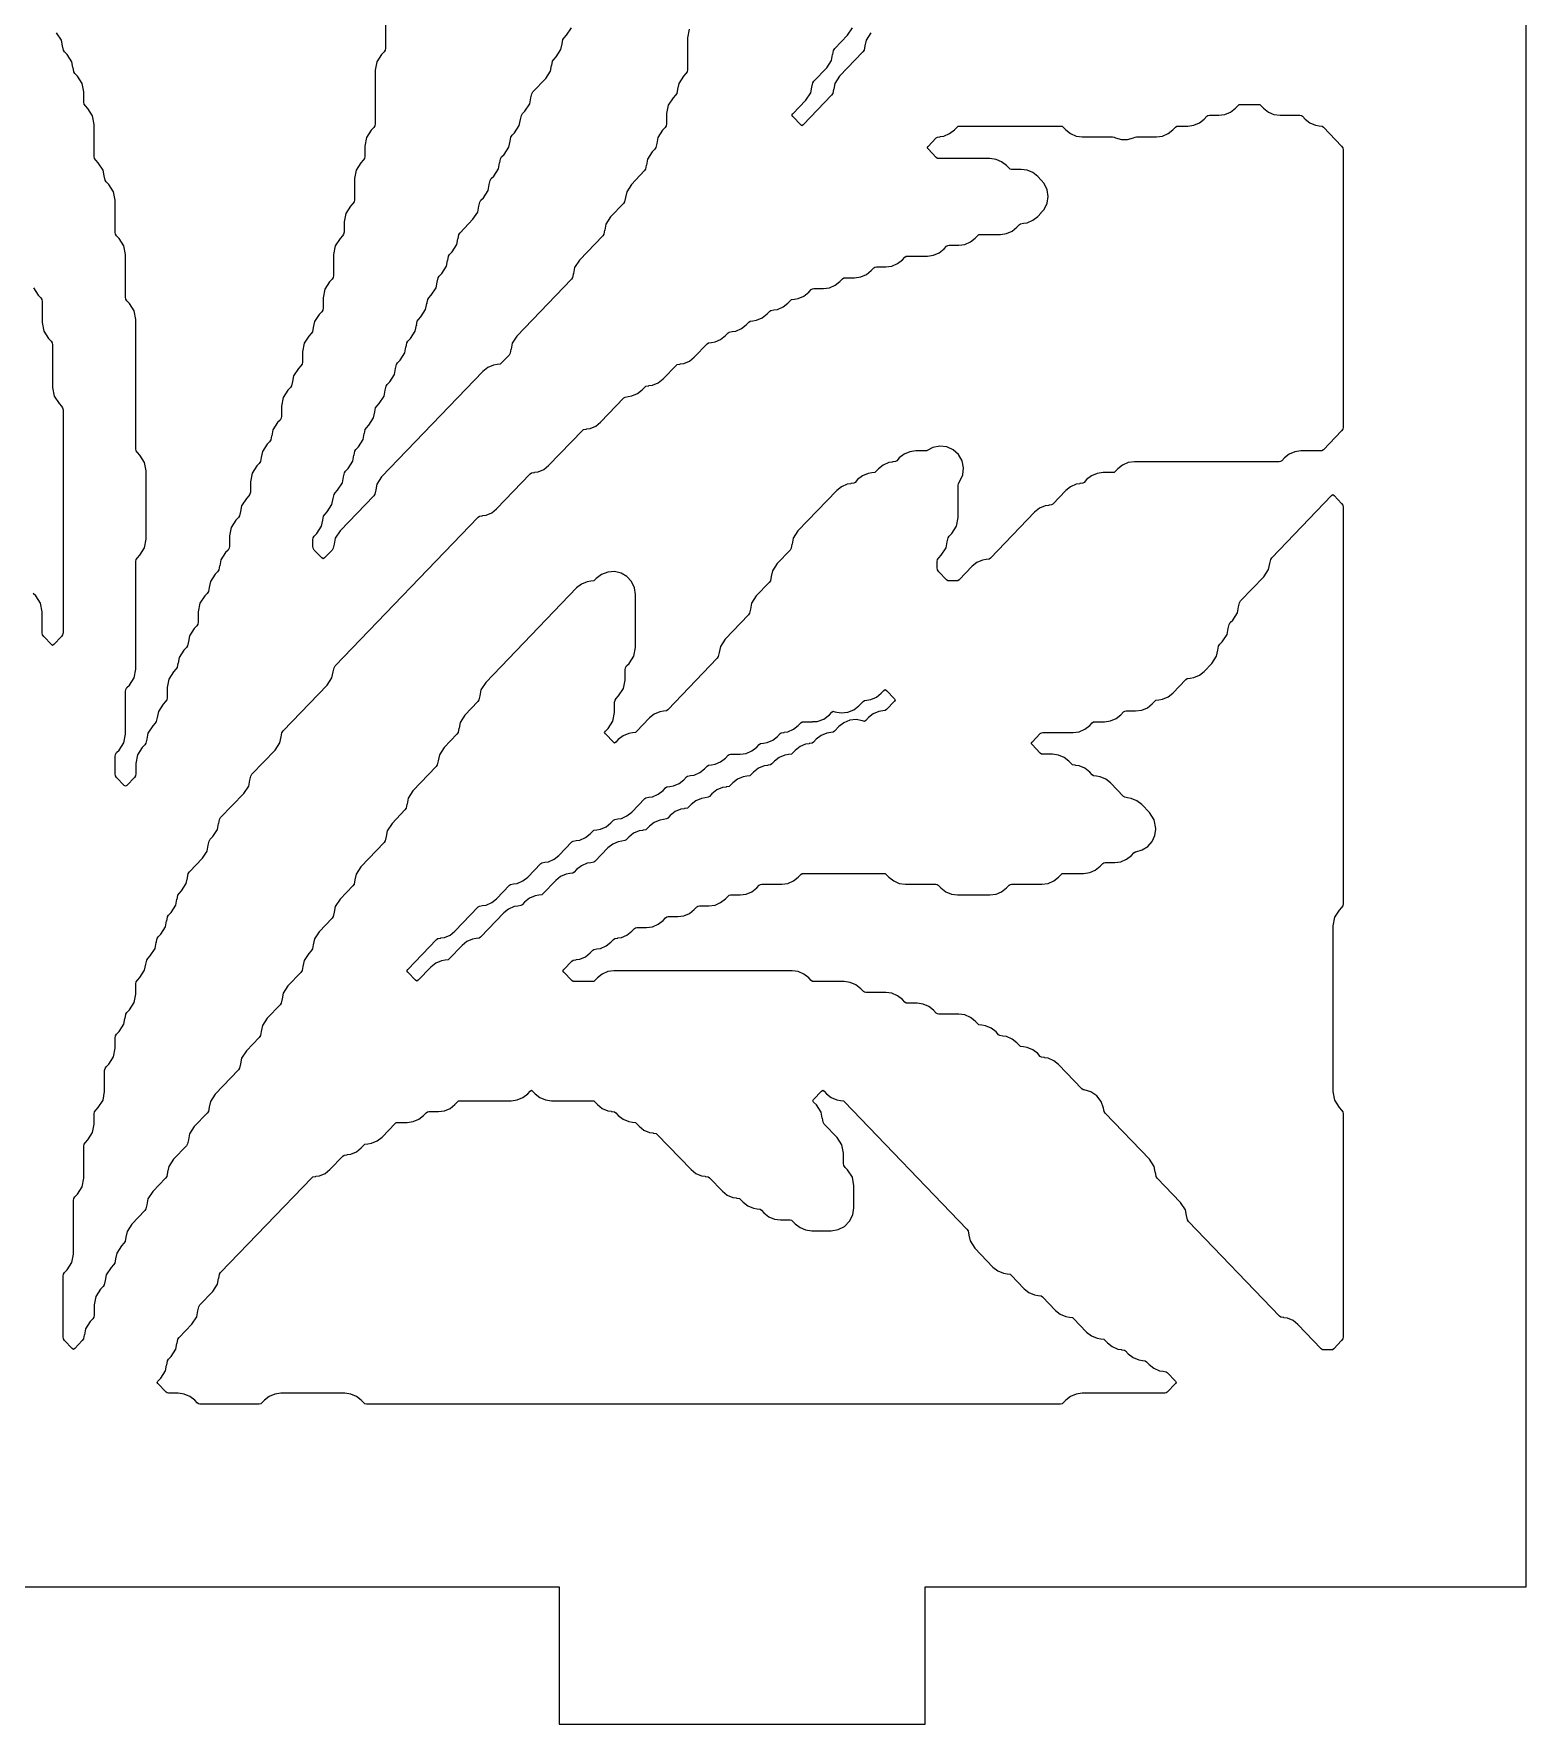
# Model space of a CAD drawing. Header units: millimetres. Extents: x 10 to 410, y 18 to 283.
# Drawn here: x 40.65 to 73.27, y 21 to 57.96 of the extents above; entities that cross this region are included whole.
import ezdxf

# ---------------------------------------------------------------- set-up
doc = ezdxf.new("R2010")
doc.units = ezdxf.units.MM
doc.layers.add('CUT', color=1, linetype='Continuous')

msp = doc.modelspace()

# ---------------------------------------------------------------- linework, layer by layer
at = {"layer": 'CUT'}
for points in [[(52.134, 21), (60.134, 21), (60.134, 24), (73.2679, 24), (73.2679, 144), (60.134, 144), (60.134, 147), (52.134, 147), (52.134, 144), (31.134, 144), (31.134, 147), (23.134, 147), (23.134, 144), (10, 144), (10, 24), (23.134, 24), (23.134, 21), (31.134, 21), (31.134, 24), (52.134, 24)], [(41.326, 29.3861), (41.3014, 29.4242), (41.2928, 29.4687), (41.2928, 30.7935), (41.3014, 30.838), (41.326, 30.876), (41.3809, 30.9331), (41.4841, 31.0928), (41.5203, 31.2795), (41.5203, 32.451), (41.5289, 32.4955), (41.5535, 32.5335), (41.6083, 32.5906), (41.7115, 32.7503), (41.7477, 32.937), (41.7477, 33.6349), (41.7563, 33.6794), (41.7809, 33.7175), (41.8357, 33.7745), (41.939, 33.9342), (41.9751, 34.1209), (41.9751, 34.3453), (41.9838, 34.3898), (42.0084, 34.4278), (42.0632, 34.4849), (42.1664, 34.6446), (42.2026, 34.8313), (42.2026, 35.2924), (42.2112, 35.3369), (42.2358, 35.375), (42.2906, 35.432), (42.3939, 35.5917), (42.43, 35.7784), (42.43, 36.0028), (42.4386, 36.0473), (42.4632, 36.0853), (42.5181, 36.1424), (42.6213, 36.3021), (42.646, 36.4297), (42.6483, 36.4292), (42.6661, 36.5208), (42.6907, 36.5589), (42.7455, 36.616), (42.8487, 36.7757), (42.8849, 36.9623), (42.8849, 37.1867), (42.8935, 37.2312), (42.9181, 37.2693), (42.9729, 37.3263), (43.0762, 37.486), (43.1009, 37.6136), (43.1032, 37.6132), (43.121, 37.7048), (43.1456, 37.7428), (43.2004, 37.7999), (43.3036, 37.9596), (43.3283, 38.0872), (43.3307, 38.0867), (43.3484, 38.1783), (43.373, 38.2164), (43.4278, 38.2735), (43.5311, 38.4332), (43.5558, 38.5608), (43.5581, 38.5603), (43.5758, 38.6519), (43.6004, 38.69), (43.6553, 38.747), (43.7585, 38.9067), (43.7832, 39.0343), (43.7855, 39.0339), (43.8033, 39.1255), (43.8279, 39.1636), (43.8827, 39.2206), (43.9859, 39.3803), (44.0107, 39.5079), (44.013, 39.5075), (44.0307, 39.5991), (44.0553, 39.6371), (44.3376, 39.931), (44.4408, 40.0907), (44.4655, 40.2183), (44.4679, 40.2178), (44.4856, 40.3094), (44.5102, 40.3475), (44.565, 40.4046), (44.6683, 40.5642), (44.693, 40.6918), (44.6953, 40.6914), (44.713, 40.783), (44.7377, 40.8211), (45.2473, 41.3517), (45.3506, 41.5114), (45.3753, 41.639), (45.3776, 41.6385), (45.3954, 41.7301), (45.42, 41.7682), (45.9297, 42.2988), (46.0329, 42.4585), (46.0576, 42.5861), (46.0599, 42.5857), (46.0777, 42.6773), (46.1023, 42.7154), (47.0669, 43.7196), (47.1701, 43.8792), (47.1948, 44.0069), (47.1971, 44.0064), (47.2149, 44.098), (47.2395, 44.1361), (50.3671, 47.3922), (50.3922, 47.4122), (50.4573, 47.421), (50.457, 47.4235), (50.5375, 47.4344), (50.6606, 47.4869), (50.7654, 47.5701), (51.5043, 48.3394), (51.5294, 48.3593), (51.5945, 48.3681), (51.5942, 48.3707), (51.6747, 48.3816), (51.7978, 48.434), (51.9026, 48.5173), (52.6415, 49.2865), (52.6666, 49.3065), (52.7317, 49.3153), (52.7314, 49.3178), (52.8119, 49.3287), (52.935, 49.3812), (53.0398, 49.4644), (53.5513, 49.9969), (53.5764, 50.0168), (53.6415, 50.0256), (53.6412, 50.0282), (53.7216, 50.0391), (53.8448, 50.0915), (53.9496, 50.1748), (54.0062, 50.2337), (54.0313, 50.2536), (54.0964, 50.2624), (54.096, 50.265), (54.1765, 50.2758), (54.2997, 50.3283), (54.4045, 50.4116), (54.6885, 50.7073), (54.7136, 50.7272), (54.7787, 50.736), (54.7784, 50.7385), (54.8588, 50.7494), (54.982, 50.8019), (55.0868, 50.8851), (55.3708, 51.1808), (55.3959, 51.2008), (55.461, 51.2096), (55.4607, 51.2121), (55.5412, 51.223), (55.6643, 51.2755), (55.7691, 51.3587), (55.8257, 51.4176), (55.8508, 51.4376), (55.9159, 51.4464), (55.9156, 51.4489), (55.996, 51.4598), (56.1192, 51.5122), (56.224, 51.5955), (56.2806, 51.6544), (56.3057, 51.6744), (56.3708, 51.6831), (56.3704, 51.6857), (56.4509, 51.6966), (56.5741, 51.749), (56.6789, 51.8323), (56.7355, 51.8912), (56.7606, 51.9111), (56.8257, 51.9199), (56.8253, 51.9225), (56.9058, 51.9333), (57.0289, 51.9858), (57.1338, 52.0691), (57.1903, 52.128), (57.2155, 52.1479), (57.2805, 52.1567), (57.2802, 52.1593), (57.3607, 52.1701), (57.4838, 52.2226), (57.5886, 52.3059), (57.6452, 52.3648), (57.6703, 52.3847), (57.7021, 52.389), (57.9104, 52.389), (58.043, 52.4069), (58.1661, 52.4594), (58.271, 52.5426), (58.3275, 52.6016), (58.3527, 52.6215), (58.3844, 52.6258), (58.5927, 52.6258), (58.7253, 52.6437), (58.8485, 52.6962), (58.9533, 52.7794), (59.0099, 52.8383), (59.035, 52.8583), (59.0668, 52.8626), (59.275, 52.8626), (59.4076, 52.8805), (59.5308, 52.933), (59.6356, 53.0162), (59.6922, 53.0751), (59.7173, 53.0951), (59.7491, 53.0994), (60.1848, 53.0994), (60.3174, 53.1173), (60.4405, 53.1697), (60.5454, 53.253), (60.6019, 53.3119), (60.6271, 53.3319), (60.6588, 53.3362), (60.8671, 53.3362), (60.9997, 53.3541), (61.1229, 53.4065), (61.2277, 53.4898), (61.2843, 53.5487), (61.3094, 53.5686), (61.3412, 53.5729), (61.7768, 53.5729), (61.9095, 53.5909), (62.0326, 53.6433), (62.1374, 53.7266), (62.194, 53.7855), (62.2191, 53.8054), (62.2842, 53.8142), (62.2839, 53.8168), (62.3644, 53.8276), (62.4875, 53.8801), (62.5923, 53.9634), (62.6722, 54.0465), (62.6697, 54.0489), (62.7354, 54.1195), (62.8004, 54.254), (62.8227, 54.4017), (62.8004, 54.5494), (62.7354, 54.6839), (62.6697, 54.7545), (62.6722, 54.7569), (62.5923, 54.84), (62.4875, 54.9233), (62.3644, 54.9757), (62.2317, 54.9937), (62.0235, 54.9937), (61.9917, 54.998), (61.9666, 55.0179), (61.91, 55.0768), (61.8052, 55.1601), (61.682, 55.2125), (61.5494, 55.2304), (60.4314, 55.2304), (60.3996, 55.2347), (60.3745, 55.2547), (60.1969, 55.4396), (60.1775, 55.4672), (60.1969, 55.4949), (60.3745, 55.6798), (60.3996, 55.6997), (60.4647, 55.7085), (60.4644, 55.7111), (60.5448, 55.7219), (60.668, 55.7744), (60.7728, 55.8577), (60.8294, 55.9166), (60.8545, 55.9365), (60.8863, 55.9408), (63.0935, 55.9408), (63.1252, 55.9365), (63.1504, 55.9166), (63.2069, 55.8577), (63.3117, 55.7744), (63.4349, 55.7219), (63.5675, 55.704), (64.2307, 55.704), (64.2631, 55.6996), (64.2957, 55.6857), (64.4248, 55.6502), (64.5586, 55.6502), (64.6877, 55.6857), (64.7204, 55.6996), (64.7528, 55.704), (65.1884, 55.704), (65.3211, 55.7219), (65.4442, 55.7744), (65.549, 55.8577), (65.6056, 55.9166), (65.6307, 55.9365), (65.6625, 55.9408), (65.8708, 55.9408), (66.0034, 55.9587), (66.1265, 56.0112), (66.2314, 56.0944), (66.2879, 56.1533), (66.3131, 56.1733), (66.3448, 56.1776), (66.5531, 56.1776), (66.6857, 56.1955), (66.8089, 56.248), (66.9137, 56.3312), (66.9703, 56.3901), (66.9954, 56.4101), (67.0272, 56.4144), (67.4148, 56.4144), (67.4466, 56.4101), (67.4717, 56.3901), (67.5283, 56.3312), (67.6331, 56.248), (67.7562, 56.1955), (67.8889, 56.1776), (68.3246, 56.1776), (68.3564, 56.1733), (68.3815, 56.1533), (68.4381, 56.0944), (68.5429, 56.0112), (68.666, 55.9587), (68.7465, 55.9478), (68.7461, 55.9453), (68.8112, 55.9365), (68.8364, 55.9166), (69.2347, 55.5018), (69.2593, 55.4638), (69.2679, 55.4193), (69.2679, 49.3588), (69.2593, 49.3143), (69.2347, 49.2762), (68.8364, 48.8615), (68.8058, 48.8372), (68.3438, 48.8372), (68.2111, 48.8193), (68.088, 48.7668), (67.9832, 48.6836), (67.9266, 48.6247), (67.9015, 48.6047), (67.8697, 48.6004), (64.7047, 48.6004), (64.5721, 48.5825), (64.4489, 48.53), (64.3441, 48.4468), (64.2876, 48.3879), (64.2624, 48.3679), (64.2307, 48.3636), (64.0224, 48.3636), (63.8898, 48.3457), (63.7666, 48.2933), (63.6618, 48.21), (63.6052, 48.1511), (63.5801, 48.1311), (63.515, 48.1224), (63.5154, 48.1198), (63.4349, 48.1089), (63.3117, 48.0565), (63.2069, 47.9732), (62.9229, 47.6775), (62.8978, 47.6576), (62.8327, 47.6488), (62.833, 47.6462), (62.7526, 47.6354), (62.6294, 47.5829), (62.5246, 47.4996), (61.5583, 46.4936), (61.5332, 46.4736), (61.4681, 46.4648), (61.4684, 46.4623), (61.3879, 46.4514), (61.2648, 46.399), (61.16, 46.3157), (60.876, 46.02), (60.8508, 46.0001), (60.8191, 45.9958), (60.6588, 45.9958), (60.6271, 46.0001), (60.6019, 46.02), (60.431, 46.198), (60.4064, 46.236), (60.3978, 46.2805), (60.3978, 46.4214), (60.4064, 46.4659), (60.431, 46.5039), (60.4858, 46.561), (60.5891, 46.7207), (60.6138, 46.8483), (60.6161, 46.8478), (60.6338, 46.9394), (60.6585, 46.9775), (60.7133, 47.0346), (60.8165, 47.1943), (60.8527, 47.3809), (60.8527, 48.0789), (60.8613, 48.1234), (60.8943, 48.1745), (60.9575, 48.3169), (60.9738, 48.4719), (60.9416, 48.6243), (60.864, 48.7594), (60.7486, 48.8641), (60.6066, 48.9282), (60.4517, 48.9455), (60.2991, 48.9142), (60.1755, 48.8443), (60.1691, 48.8416), (60.1367, 48.8372), (59.9285, 48.8372), (59.7958, 48.8193), (59.6727, 48.7668), (59.5679, 48.6836), (59.5113, 48.6247), (59.4862, 48.6047), (59.4211, 48.5959), (59.4214, 48.5934), (59.341, 48.5825), (59.2178, 48.53), (59.113, 48.4468), (59.0564, 48.3879), (59.0313, 48.3679), (58.9662, 48.3591), (58.9666, 48.3566), (58.8861, 48.3457), (58.7629, 48.2933), (58.6581, 48.21), (58.6015, 48.1511), (58.5764, 48.1311), (58.5113, 48.1224), (58.5117, 48.1198), (58.4312, 48.1089), (58.3081, 48.0565), (58.2033, 47.9732), (57.353, 47.088), (57.2498, 46.9284), (57.2251, 46.8008), (57.2227, 46.8012), (57.205, 46.7096), (57.1804, 46.6715), (56.8981, 46.3777), (56.7949, 46.218), (56.7702, 46.0904), (56.7679, 46.0908), (56.7501, 45.9992), (56.7255, 45.9612), (56.4433, 45.6673), (56.34, 45.5076), (56.3153, 45.38), (56.313, 45.3805), (56.2952, 45.2889), (56.2706, 45.2508), (55.7609, 44.7202), (55.6577, 44.5605), (55.633, 44.4329), (55.6307, 44.4333), (55.6129, 44.3417), (55.5883, 44.3037), (54.5076, 43.1786), (54.4825, 43.1586), (54.4174, 43.1498), (54.4178, 43.1473), (54.3373, 43.1364), (54.2141, 43.084), (54.1093, 43.0007), (53.8253, 42.705), (53.8002, 42.6851), (53.7351, 42.6763), (53.7354, 42.6737), (53.655, 42.6628), (53.5318, 42.6104), (53.427, 42.5271), (53.3751, 42.4731), (53.3471, 42.4521), (53.3192, 42.4731), (53.1463, 42.6531), (53.1268, 42.6808), (53.1463, 42.7084), (53.2077, 42.7724), (53.311, 42.9321), (53.3471, 43.1188), (53.3471, 43.3431), (53.3558, 43.3877), (53.3804, 43.4257), (53.4352, 43.4828), (53.5384, 43.6425), (53.5746, 43.8291), (53.5746, 44.0535), (53.5832, 44.098), (53.6078, 44.1361), (53.6626, 44.1931), (53.7659, 44.3528), (53.802, 44.5395), (53.802, 45.7006), (53.7801, 45.8469), (53.7164, 45.9805), (53.6163, 46.0895), (53.4887, 46.1644), (53.3448, 46.1988), (53.1971, 46.1895), (53.0586, 46.1373), (52.9414, 46.047), (52.9155, 46.02), (52.8904, 46.0001), (52.8253, 45.9913), (52.8257, 45.9887), (52.7452, 45.9779), (52.6221, 45.9254), (52.5172, 45.8421), (50.5298, 43.773), (50.4266, 43.6134), (50.4019, 43.4857), (50.3995, 43.4862), (50.3818, 43.3946), (50.3572, 43.3565), (50.0749, 43.0627), (49.9717, 42.903), (49.947, 42.7754), (49.9447, 42.7758), (49.9269, 42.6842), (49.9023, 42.6462), (49.6201, 42.3523), (49.5168, 42.1926), (49.4921, 42.065), (49.4898, 42.0655), (49.472, 41.9739), (49.4474, 41.9358), (48.9377, 41.4052), (48.8345, 41.2455), (48.8098, 41.1179), (48.8075, 41.1183), (48.7897, 41.0267), (48.7651, 40.9887), (48.4829, 40.6948), (48.3796, 40.5351), (48.3549, 40.4075), (48.3526, 40.408), (48.3348, 40.3164), (48.3102, 40.2783), (47.8005, 39.7477), (47.6973, 39.588), (47.6726, 39.4604), (47.6703, 39.4608), (47.6525, 39.3692), (47.6279, 39.3312), (47.3457, 39.0373), (47.2424, 38.8776), (47.2177, 38.75), (47.2154, 38.7505), (47.1976, 38.6589), (47.173, 38.6208), (46.8908, 38.3269), (46.7875, 38.1673), (46.7628, 38.0397), (46.7605, 38.0401), (46.7428, 37.9485), (46.7181, 37.9104), (46.6633, 37.8534), (46.5601, 37.6937), (46.5354, 37.5661), (46.5331, 37.5665), (46.5153, 37.4749), (46.4907, 37.4369), (46.2085, 37.143), (46.1052, 36.9833), (46.0805, 36.8557), (46.0782, 36.8562), (46.0604, 36.7646), (46.0358, 36.7265), (45.7536, 36.4327), (45.6503, 36.273), (45.6256, 36.1454), (45.6233, 36.1458), (45.6056, 36.0542), (45.5809, 36.0161), (45.2987, 35.7223), (45.1955, 35.5626), (45.1707, 35.435), (45.1684, 35.4355), (45.1507, 35.3438), (45.1261, 35.3058), (44.6164, 34.7752), (44.5131, 34.6155), (44.4884, 34.4879), (44.4861, 34.4883), (44.4684, 34.3967), (44.4437, 34.3586), (44.1615, 34.0648), (44.0583, 33.9051), (44.0335, 33.7775), (44.0312, 33.778), (44.0135, 33.6863), (43.9889, 33.6483), (43.7066, 33.3544), (43.6034, 33.1947), (43.5787, 33.0671), (43.5763, 33.0676), (43.5586, 32.976), (43.534, 32.9379), (43.2517, 32.6441), (43.1485, 32.4844), (43.1238, 32.3568), (43.1215, 32.3572), (43.1037, 32.2656), (43.0791, 32.2276), (42.7969, 31.9337), (42.6936, 31.774), (42.6689, 31.6464), (42.6666, 31.6469), (42.6488, 31.5553), (42.6242, 31.5172), (42.5694, 31.4601), (42.4662, 31.3005), (42.4415, 31.1729), (42.4391, 31.1733), (42.4214, 31.0817), (42.3968, 31.0436), (42.342, 30.9866), (42.2387, 30.8269), (42.214, 30.6993), (42.2117, 30.6997), (42.194, 30.6081), (42.1693, 30.5701), (42.1145, 30.513), (42.0113, 30.3533), (41.9751, 30.1666), (41.9751, 29.9423), (41.9665, 29.8978), (41.9419, 29.8597), (41.8871, 29.8026), (41.7839, 29.643), (41.7591, 29.5153), (41.7568, 29.5158), (41.7391, 29.4242), (41.7145, 29.3861), (41.5482, 29.213), (41.5203, 29.192), (41.4923, 29.213)], [(69.2347, 47.6879), (69.2593, 47.6498), (69.2679, 47.6053), (69.2679, 38.9402), (69.2593, 38.8956), (69.2347, 38.8576), (69.1799, 38.8005), (69.0767, 38.6408), (69.0405, 38.4542), (69.0405, 34.8313), (69.0767, 34.6446), (69.1799, 34.4849), (69.2347, 34.4278), (69.2593, 34.3898), (69.2679, 34.3453), (69.2679, 29.4687), (69.2593, 29.4242), (69.2347, 29.3861), (69.0638, 29.2082), (69.0387, 29.1882), (69.0069, 29.1839), (68.8467, 29.1839), (68.8149, 29.1882), (68.7898, 29.2082), (68.2783, 29.7407), (68.1735, 29.8239), (68.0504, 29.8764), (67.9699, 29.8872), (67.9702, 29.8898), (67.9051, 29.8986), (67.88, 29.9185), (65.8896, 31.9908), (65.865, 32.0288), (65.8472, 32.1204), (65.8449, 32.12), (65.8202, 32.2476), (65.7169, 32.4073), (65.2073, 32.9379), (65.1826, 32.976), (65.1649, 33.0676), (65.1626, 33.0671), (65.1379, 33.1947), (65.0346, 33.3544), (64.0701, 34.3586), (64.0454, 34.3967), (64.0317, 34.4674), (63.979, 34.6132), (63.8842, 34.7359), (63.7564, 34.8235), (63.6078, 34.8679), (63.5838, 34.8711), (63.5587, 34.8911), (63.0472, 35.4235), (62.9424, 35.5068), (62.8192, 35.5593), (62.7388, 35.5701), (62.7391, 35.5727), (62.674, 35.5815), (62.6489, 35.6014), (62.5923, 35.6603), (62.4875, 35.7436), (62.3644, 35.796), (62.2839, 35.8069), (62.2842, 35.8095), (62.2191, 35.8182), (62.194, 35.8382), (62.1374, 35.8971), (62.0326, 35.9804), (61.9095, 36.0328), (61.829, 36.0437), (61.8294, 36.0462), (61.7643, 36.055), (61.7391, 36.075), (61.6826, 36.1339), (61.5777, 36.2171), (61.4546, 36.2696), (61.3741, 36.2805), (61.3745, 36.283), (61.3094, 36.2918), (61.2843, 36.3118), (61.2277, 36.3707), (61.1229, 36.4539), (60.9997, 36.5064), (60.8671, 36.5243), (60.4314, 36.5243), (60.3996, 36.5286), (60.3745, 36.5486), (60.3179, 36.6075), (60.2131, 36.6907), (60.09, 36.7432), (59.9573, 36.7611), (59.7491, 36.7611), (59.7173, 36.7654), (59.6922, 36.7853), (59.6356, 36.8443), (59.5308, 36.9275), (59.4076, 36.98), (59.275, 36.9979), (58.8393, 36.9979), (58.8075, 37.0022), (58.7824, 37.0221), (58.7258, 37.081), (58.621, 37.1643), (58.4979, 37.2168), (58.3652, 37.2347), (57.7021, 37.2347), (57.6703, 37.239), (57.6452, 37.2589), (57.5886, 37.3178), (57.4838, 37.4011), (57.3607, 37.4535), (57.228, 37.4715), (53.3327, 37.4715), (53.2001, 37.4535), (53.0769, 37.4011), (52.9721, 37.3178), (52.9155, 37.2589), (52.8904, 37.239), (52.8586, 37.2347), (52.471, 37.2347), (52.4392, 37.239), (52.4141, 37.2589), (52.2365, 37.4438), (52.2171, 37.4715), (52.2365, 37.4991), (52.4141, 37.684), (52.4392, 37.704), (52.5043, 37.7127), (52.504, 37.7153), (52.5844, 37.7262), (52.7076, 37.7786), (52.8124, 37.8619), (52.869, 37.9208), (52.8941, 37.9407), (52.9592, 37.9495), (52.9588, 37.9521), (53.0393, 37.9629), (53.1625, 38.0154), (53.2673, 38.0987), (53.3239, 38.1576), (53.349, 38.1775), (53.4141, 38.1863), (53.4137, 38.1889), (53.4942, 38.1997), (53.6173, 38.2522), (53.7222, 38.3355), (53.7787, 38.3944), (53.8039, 38.4143), (53.8356, 38.4186), (54.0439, 38.4186), (54.1765, 38.4365), (54.2997, 38.489), (54.4045, 38.5722), (54.4611, 38.6311), (54.4862, 38.6511), (54.518, 38.6554), (54.7262, 38.6554), (54.8588, 38.6733), (54.982, 38.7258), (55.0868, 38.809), (55.1434, 38.8679), (55.1685, 38.8879), (55.2003, 38.8922), (55.4085, 38.8922), (55.5412, 38.9101), (55.6643, 38.9626), (55.7691, 39.0458), (55.8257, 39.1047), (55.8508, 39.1247), (55.8826, 39.129), (56.0908, 39.129), (56.2235, 39.1469), (56.3466, 39.1993), (56.4514, 39.2826), (56.508, 39.3415), (56.5331, 39.3615), (56.5649, 39.3658), (57.0006, 39.3658), (57.1332, 39.3837), (57.2564, 39.4361), (57.3612, 39.5194), (57.4178, 39.5783), (57.4429, 39.5982), (57.4747, 39.6025), (59.227, 39.6025), (59.2588, 39.5982), (59.2839, 39.5783), (59.3405, 39.5194), (59.4453, 39.4361), (59.5684, 39.3837), (59.7011, 39.3658), (60.3642, 39.3658), (60.396, 39.3615), (60.4211, 39.3415), (60.4777, 39.2826), (60.5825, 39.1993), (60.7056, 39.1469), (60.8383, 39.129), (61.5494, 39.129), (61.682, 39.1469), (61.8052, 39.1993), (61.91, 39.2826), (61.9666, 39.3415), (61.9917, 39.3615), (62.0235, 39.3658), (62.6866, 39.3658), (62.8192, 39.3837), (62.9424, 39.4361), (63.0472, 39.5194), (63.1038, 39.5783), (63.1289, 39.5982), (63.1607, 39.6025), (63.5964, 39.6025), (63.729, 39.6205), (63.8521, 39.6729), (63.957, 39.7562), (64.0135, 39.8151), (64.0387, 39.835), (64.0704, 39.8393), (64.2787, 39.8393), (64.4113, 39.8572), (64.5345, 39.9097), (64.6393, 39.993), (64.6959, 40.0519), (64.721, 40.0718), (64.741, 40.0745), (64.8786, 40.1138), (64.9995, 40.1905), (65.0937, 40.2983), (65.1535, 40.4283), (65.174, 40.57), (65.174, 40.5852), (65.1379, 40.7719), (65.0346, 40.9316), (64.8667, 41.1064), (64.7619, 41.1897), (64.6388, 41.2421), (64.5583, 41.253), (64.5586, 41.2555), (64.4935, 41.2643), (64.4684, 41.2843), (64.1844, 41.58), (64.0796, 41.6632), (63.9564, 41.7157), (63.876, 41.7266), (63.8763, 41.7291), (63.8112, 41.7379), (63.7861, 41.7579), (63.7295, 41.8168), (63.6247, 41.9), (63.5016, 41.9525), (63.4211, 41.9634), (63.4214, 41.9659), (63.3563, 41.9747), (63.3312, 41.9946), (63.2746, 42.0536), (63.1698, 42.1368), (63.0467, 42.1893), (62.914, 42.2072), (62.7058, 42.2072), (62.674, 42.2115), (62.6489, 42.2314), (62.4713, 42.4163), (62.4519, 42.444), (62.4713, 42.4716), (62.6489, 42.6565), (62.674, 42.6765), (62.7058, 42.6808), (63.3689, 42.6808), (63.5016, 42.6987), (63.6247, 42.7511), (63.7295, 42.8344), (63.7861, 42.8933), (63.8112, 42.9133), (63.843, 42.9175), (64.0512, 42.9175), (64.1839, 42.9355), (64.307, 42.9879), (64.4118, 43.0712), (64.4684, 43.1301), (64.4935, 43.15), (64.5253, 43.1543), (64.7336, 43.1543), (64.8662, 43.1723), (64.9893, 43.2247), (65.0942, 43.308), (65.1507, 43.3669), (65.1759, 43.3868), (65.241, 43.3956), (65.2406, 43.3982), (65.3211, 43.409), (65.4442, 43.4615), (65.549, 43.5448), (65.8331, 43.8405), (65.8582, 43.8604), (65.9233, 43.8692), (65.9229, 43.8717), (66.0034, 43.8826), (66.1265, 43.9351), (66.2314, 44.0183), (66.3993, 44.1931), (66.5025, 44.3528), (66.5272, 44.4804), (66.5295, 44.48), (66.5473, 44.5716), (66.5719, 44.6097), (66.6267, 44.6667), (66.73, 44.8264), (66.7547, 44.954), (66.757, 44.9535), (66.7747, 45.0452), (66.7993, 45.0832), (66.8541, 45.1403), (66.9574, 45.3), (66.9821, 45.4276), (66.9844, 45.4271), (67.0022, 45.5187), (67.0268, 45.5568), (67.5365, 46.0874), (67.6397, 46.2471), (67.6644, 46.3747), (67.6667, 46.3743), (67.6845, 46.4659), (67.7091, 46.5039), (69.0125, 47.861), (69.0405, 47.882), (69.0685, 47.861)], [(49.4574, 38.1576), (49.4825, 38.1775), (49.5476, 38.1863), (49.5472, 38.1889), (49.6277, 38.1997), (49.7509, 38.2522), (49.8557, 38.3355), (50.3671, 38.8679), (50.3922, 38.8879), (50.4573, 38.8967), (50.457, 38.8992), (50.5375, 38.9101), (50.6606, 38.9626), (50.7654, 39.0458), (51.0495, 39.3415), (51.0746, 39.3615), (51.1397, 39.3702), (51.1393, 39.3728), (51.2198, 39.3837), (51.3429, 39.4361), (51.4478, 39.5194), (51.7318, 39.8151), (51.7569, 39.835), (51.822, 39.8438), (51.8216, 39.8464), (51.9021, 39.8572), (52.0253, 39.9097), (52.1301, 39.993), (52.4141, 40.2887), (52.4392, 40.3086), (52.5043, 40.3174), (52.504, 40.3199), (52.5844, 40.3308), (52.7076, 40.3833), (52.8124, 40.4665), (52.869, 40.5254), (52.8941, 40.5454), (52.9592, 40.5542), (52.9588, 40.5567), (53.0393, 40.5676), (53.1625, 40.6201), (53.2673, 40.7033), (53.3239, 40.7622), (53.349, 40.7822), (53.4141, 40.791), (53.4137, 40.7935), (53.4942, 40.8044), (53.6173, 40.8569), (53.7222, 40.9401), (54.0062, 41.2358), (54.0313, 41.2557), (54.0964, 41.2645), (54.096, 41.2671), (54.1765, 41.278), (54.2997, 41.3304), (54.4045, 41.4137), (54.4611, 41.4726), (54.4862, 41.4925), (54.5513, 41.5013), (54.5509, 41.5039), (54.6314, 41.5147), (54.7545, 41.5672), (54.8594, 41.6505), (54.9159, 41.7094), (54.9411, 41.7293), (55.0061, 41.7381), (55.0058, 41.7407), (55.0863, 41.7515), (55.2094, 41.804), (55.3142, 41.8873), (55.3708, 41.9462), (55.3959, 41.9661), (55.461, 41.9749), (55.4607, 41.9774), (55.5412, 41.9883), (55.6643, 42.0408), (55.7691, 42.124), (55.8257, 42.1829), (55.8508, 42.2029), (55.8826, 42.2072), (56.0908, 42.2072), (56.2235, 42.2251), (56.3466, 42.2776), (56.4514, 42.3608), (56.508, 42.4197), (56.5331, 42.4397), (56.5982, 42.4485), (56.5979, 42.451), (56.6784, 42.4619), (56.8015, 42.5144), (56.9063, 42.5976), (56.9629, 42.6565), (56.988, 42.6765), (57.0531, 42.6853), (57.0528, 42.6878), (57.1332, 42.6987), (57.2564, 42.7511), (57.3612, 42.8344), (57.4178, 42.8933), (57.4429, 42.9133), (57.4747, 42.9175), (57.6685, 42.9175), (57.6685, 42.9215), (57.7703, 42.9238), (57.9176, 42.9752), (58.0419, 43.0695), (58.0954, 43.1252), (58.1246, 43.1471), (58.1629, 43.1343), (58.3011, 43.109), (58.4409, 43.1231), (58.5713, 43.1756), (58.6819, 43.2622), (58.7777, 43.362), (58.8079, 43.3846), (58.8139, 43.3846), (58.9465, 43.4026), (59.0697, 43.455), (59.1745, 43.5383), (59.2326, 43.5988), (59.2606, 43.6198), (59.2885, 43.5988), (59.4615, 43.4188), (59.4809, 43.3911), (59.4615, 43.3635), (59.2885, 43.1834), (59.2584, 43.1608), (59.2524, 43.1608), (59.1197, 43.1429), (58.9966, 43.0904), (58.8918, 43.0072), (58.8337, 42.9467), (58.8045, 42.9248), (58.7661, 42.9376), (58.6279, 42.9629), (58.4882, 42.9488), (58.3578, 42.8963), (58.2472, 42.8097), (58.1513, 42.7099), (58.1212, 42.6872), (58.1152, 42.6872), (57.9825, 42.6693), (57.8594, 42.6169), (57.7546, 42.5336), (57.6918, 42.4682), (57.6667, 42.4483), (57.6016, 42.4395), (57.6019, 42.4369), (57.5214, 42.4261), (57.3983, 42.3736), (57.2935, 42.2903), (57.2369, 42.2314), (57.2118, 42.2115), (57.1467, 42.2027), (57.147, 42.2001), (57.0666, 42.1893), (56.9434, 42.1368), (56.8386, 42.0536), (56.782, 41.9946), (56.7569, 41.9747), (56.6918, 41.9659), (56.6922, 41.9634), (56.6117, 41.9525), (56.4885, 41.9), (56.3837, 41.8168), (56.3271, 41.7579), (56.302, 41.7379), (56.2369, 41.7291), (56.2373, 41.7266), (56.1568, 41.7157), (56.0337, 41.6632), (55.9289, 41.58), (55.8723, 41.5211), (55.8472, 41.5011), (55.7821, 41.4923), (55.7824, 41.4898), (55.7019, 41.4789), (55.5788, 41.4264), (55.474, 41.3432), (55.4174, 41.2843), (55.3923, 41.2643), (55.3272, 41.2555), (55.3275, 41.253), (55.247, 41.2421), (55.1239, 41.1897), (55.0191, 41.1064), (54.9625, 41.0475), (54.9374, 41.0275), (54.8723, 41.0188), (54.8726, 41.0162), (54.7922, 41.0053), (54.669, 40.9529), (54.5642, 40.8696), (54.5076, 40.8107), (54.4825, 40.7908), (54.4174, 40.782), (54.4178, 40.7794), (54.3373, 40.7686), (54.2141, 40.7161), (54.1093, 40.6328), (54.0527, 40.5739), (54.0276, 40.554), (53.9625, 40.5452), (53.9629, 40.5426), (53.8824, 40.5318), (53.7593, 40.4793), (53.6545, 40.396), (53.5979, 40.3371), (53.5728, 40.3172), (53.5077, 40.3084), (53.508, 40.3059), (53.4275, 40.295), (53.3044, 40.2425), (53.1996, 40.1593), (52.9155, 39.8636), (52.8904, 39.8436), (52.8253, 39.8348), (52.8257, 39.8323), (52.7452, 39.8214), (52.6221, 39.7689), (52.5172, 39.6857), (52.4607, 39.6268), (52.4356, 39.6068), (52.3705, 39.598), (52.3708, 39.5955), (52.2903, 39.5846), (52.1672, 39.5322), (52.0624, 39.4489), (51.7783, 39.1532), (51.7532, 39.1333), (51.6881, 39.1245), (51.6885, 39.1219), (51.608, 39.111), (51.4849, 39.0586), (51.38, 38.9753), (51.3235, 38.9164), (51.2984, 38.8965), (51.2333, 38.8877), (51.2336, 38.8851), (51.1531, 38.8743), (51.03, 38.8218), (50.9252, 38.7385), (50.4137, 38.2061), (50.3886, 38.1861), (50.3235, 38.1773), (50.3238, 38.1748), (50.2434, 38.1639), (50.1202, 38.1114), (50.0154, 38.0282), (49.7314, 37.7325), (49.7063, 37.7125), (49.6412, 37.7037), (49.6415, 37.7012), (49.561, 37.6903), (49.4379, 37.6379), (49.3331, 37.5546), (49.0537, 37.2638), (49.0258, 37.2428), (48.9978, 37.2638), (48.8249, 37.4438), (48.8055, 37.4715), (48.8249, 37.4991)], [(43.4278, 28.5652), (43.5311, 28.7249), (43.5558, 28.8525), (43.5581, 28.8521), (43.5758, 28.9437), (43.6004, 28.9817), (43.6553, 29.0388), (43.7585, 29.1985), (43.7832, 29.3261), (43.7855, 29.3256), (43.8033, 29.4172), (43.8279, 29.4553), (44.1101, 29.7492), (44.2134, 29.9088), (44.2381, 30.0365), (44.2404, 30.036), (44.2582, 30.1276), (44.2828, 30.1657), (44.565, 30.4595), (44.6683, 30.6192), (44.693, 30.7468), (44.6953, 30.7464), (44.713, 30.838), (44.7377, 30.876), (46.7281, 32.9483), (46.7532, 32.9682), (46.8183, 32.977), (46.818, 32.9796), (46.8984, 32.9904), (47.0216, 33.0429), (47.1264, 33.1262), (47.4104, 33.4218), (47.4355, 33.4418), (47.5006, 33.4506), (47.5003, 33.4531), (47.5808, 33.464), (47.7039, 33.5165), (47.8087, 33.5997), (47.8653, 33.6586), (47.8904, 33.6786), (47.9555, 33.6874), (47.9552, 33.6899), (48.0356, 33.7008), (48.1588, 33.7533), (48.2636, 33.8365), (48.5476, 34.1322), (48.5727, 34.1522), (48.6045, 34.1564), (48.8128, 34.1564), (48.9454, 34.1744), (49.0685, 34.2268), (49.1733, 34.3101), (49.2299, 34.369), (49.255, 34.3889), (49.2868, 34.3932), (49.4951, 34.3932), (49.6277, 34.4112), (49.7509, 34.4636), (49.8557, 34.5469), (49.9123, 34.6058), (49.9374, 34.6257), (49.9692, 34.63), (51.0872, 34.63), (51.2198, 34.6479), (51.3429, 34.7004), (51.4478, 34.7837), (51.4997, 34.8377), (51.5276, 34.8587), (51.5556, 34.8377), (51.6075, 34.7837), (51.7123, 34.7004), (51.8354, 34.6479), (51.9681, 34.63), (52.8586, 34.63), (52.8904, 34.6257), (52.9155, 34.6058), (52.9721, 34.5469), (53.0769, 34.4636), (53.2001, 34.4112), (53.2806, 34.4003), (53.2802, 34.3977), (53.3453, 34.3889), (53.3704, 34.369), (53.427, 34.3101), (53.5318, 34.2268), (53.655, 34.1744), (53.7354, 34.1635), (53.7351, 34.1609), (53.8002, 34.1522), (53.8253, 34.1322), (53.8819, 34.0733), (53.9867, 33.99), (54.1098, 33.9376), (54.1903, 33.9267), (54.19, 33.9242), (54.2551, 33.9154), (54.2802, 33.8954), (55.0191, 33.1262), (55.1239, 33.0429), (55.247, 32.9904), (55.3275, 32.9796), (55.3272, 32.977), (55.3923, 32.9682), (55.4174, 32.9483), (55.7014, 32.6526), (55.8062, 32.5693), (55.9294, 32.5169), (56.0098, 32.506), (56.0095, 32.5034), (56.0746, 32.4946), (56.0997, 32.4747), (56.1563, 32.4158), (56.2611, 32.3325), (56.3842, 32.2801), (56.4647, 32.2692), (56.4644, 32.2667), (56.5295, 32.2579), (56.5546, 32.2379), (56.6112, 32.179), (56.716, 32.0958), (56.8391, 32.0433), (56.9718, 32.0254), (57.18, 32.0254), (57.2118, 32.0211), (57.2369, 32.0011), (57.2935, 31.9422), (57.3983, 31.859), (57.5214, 31.8065), (57.6541, 31.7886), (58.0783, 31.7886), (58.2328, 31.8131), (58.3722, 31.8841), (58.4828, 31.9947), (58.5538, 32.1341), (58.5783, 32.2886), (58.5783, 32.7713), (58.5421, 32.958), (58.4389, 33.1176), (58.3841, 33.1747), (58.3594, 33.2128), (58.3508, 33.2573), (58.3508, 33.4816), (58.3147, 33.6683), (58.2114, 33.828), (57.9292, 34.1218), (57.9046, 34.1599), (57.8868, 34.2515), (57.8845, 34.2511), (57.8598, 34.3787), (57.7565, 34.5384), (57.6951, 34.6024), (57.6756, 34.63), (57.6951, 34.6577), (57.868, 34.8377), (57.8959, 34.8587), (57.9239, 34.8377), (57.9758, 34.7837), (58.0806, 34.7004), (58.2038, 34.6479), (58.2842, 34.6371), (58.2839, 34.6345), (58.349, 34.6257), (58.3741, 34.6058), (61.0469, 31.8232), (61.0715, 31.7851), (61.0892, 31.6935), (61.0915, 31.694), (61.1163, 31.5663), (61.2195, 31.4067), (61.6149, 30.9951), (61.7197, 30.9118), (61.8428, 30.8594), (61.9233, 30.8485), (61.9229, 30.8459), (61.988, 30.8371), (62.0132, 30.8172), (62.2972, 30.5215), (62.402, 30.4382), (62.5251, 30.3858), (62.6056, 30.3749), (62.6053, 30.3724), (62.6704, 30.3636), (62.6955, 30.3436), (62.9795, 30.0479), (63.0843, 29.9647), (63.2074, 29.9122), (63.2879, 29.9013), (63.2876, 29.8988), (63.3527, 29.89), (63.3778, 29.87), (63.6618, 29.5744), (63.7666, 29.4911), (63.8898, 29.4386), (63.9702, 29.4278), (63.9699, 29.4252), (64.035, 29.4164), (64.0601, 29.3965), (64.1167, 29.3376), (64.2215, 29.2543), (64.3446, 29.2018), (64.4251, 29.191), (64.4248, 29.1884), (64.4899, 29.1796), (64.515, 29.1597), (64.5716, 29.1008), (64.6764, 29.0175), (64.7995, 28.9651), (64.88, 28.9542), (64.8797, 28.9516), (64.9448, 28.9429), (64.9699, 28.9229), (65.0265, 28.864), (65.1313, 28.7807), (65.2544, 28.7283), (65.3349, 28.7174), (65.3345, 28.7149), (65.3996, 28.7061), (65.4248, 28.6861), (65.6023, 28.5012), (65.6218, 28.4736), (65.6023, 28.4459), (65.4248, 28.261), (65.3996, 28.2411), (65.3679, 28.2368), (63.5675, 28.2368), (63.4349, 28.2189), (63.3117, 28.1664), (63.2069, 28.0832), (63.1504, 28.0242), (63.1252, 28.0043), (63.0935, 28), (47.9222, 28), (47.8904, 28.0043), (47.8653, 28.0242), (47.8087, 28.0832), (47.7039, 28.1664), (47.5808, 28.2189), (47.4481, 28.2368), (46.0546, 28.2368), (45.922, 28.2189), (45.7989, 28.1664), (45.694, 28.0832), (45.6375, 28.0242), (45.6123, 28.0043), (45.5806, 28), (44.2832, 28), (44.2514, 28.0043), (44.2263, 28.0242), (44.1697, 28.0832), (44.0649, 28.1664), (43.9417, 28.2189), (43.8091, 28.2368), (43.6008, 28.2368), (43.569, 28.2411), (43.5439, 28.261), (43.3663, 28.4459), (43.3469, 28.4736), (43.3663, 28.5012)]]:
    msp.add_lwpolyline(points, close=True, dxfattribs=at)
for points in [[(48.3435, 58.581), (48.3435, 57.6463), (48.3348, 57.6018), (48.3102, 57.5637), (48.2554, 57.5067), (48.1522, 57.347), (48.116, 57.1603), (48.116, 55.9888), (48.1074, 55.9443), (48.0828, 55.9062), (48.028, 55.8491), (47.9247, 55.6895), (47.8886, 55.5028), (47.8886, 55.2784), (47.88, 55.2339), (47.8553, 55.1958), (47.8005, 55.1388), (47.6973, 54.9791), (47.6611, 54.7924), (47.6611, 54.3313), (47.6525, 54.2868), (47.6279, 54.2487), (47.5731, 54.1916), (47.4699, 54.032), (47.4337, 53.8453), (47.4337, 53.6209), (47.4251, 53.5764), (47.4005, 53.5383), (47.3457, 53.4813), (47.2424, 53.3216), (47.2063, 53.1349), (47.2063, 52.6738), (47.1976, 52.6293), (47.173, 52.5912), (47.1182, 52.5341), (47.015, 52.3745), (46.9788, 52.1878), (46.9788, 51.9634), (46.9702, 51.9189), (46.9456, 51.8808), (46.8908, 51.8238), (46.7875, 51.6641), (46.7628, 51.5365), (46.7605, 51.5369), (46.7428, 51.4453), (46.7181, 51.4073), (46.6633, 51.3502), (46.5601, 51.1905), (46.5239, 51.0038), (46.5239, 50.7795), (46.5153, 50.735), (46.4907, 50.6969), (46.4359, 50.6398), (46.3327, 50.4802), (46.3079, 50.3526), (46.3056, 50.353), (46.2879, 50.2614), (46.2633, 50.2233), (46.2085, 50.1663), (46.1052, 50.0066), (46.0691, 49.8199), (46.0691, 49.5955), (46.0604, 49.551), (46.0358, 49.513), (45.981, 49.4559), (45.8778, 49.2962), (45.8531, 49.1686), (45.8507, 49.1691), (45.833, 49.0775), (45.8084, 49.0394), (45.7536, 48.9823), (45.6503, 48.8227), (45.6256, 48.695), (45.6233, 48.6955), (45.6056, 48.6039), (45.5809, 48.5658), (45.5261, 48.5088), (45.4229, 48.3491), (45.3867, 48.1624), (45.3867, 47.938), (45.3781, 47.8935), (45.3535, 47.8555), (45.2987, 47.7984), (45.1955, 47.6387), (45.1707, 47.5111), (45.1684, 47.5116), (45.1507, 47.42), (45.1261, 47.3819), (45.0713, 47.3248), (44.968, 47.1652), (44.9319, 46.9785), (44.9319, 46.7541), (44.9232, 46.7096), (44.8986, 46.6715), (44.8438, 46.6145), (44.7406, 46.4548), (44.7159, 46.3272), (44.7135, 46.3276), (44.6958, 46.236), (44.6712, 46.198), (44.6164, 46.1409), (44.5131, 45.9812), (44.4884, 45.8536), (44.4861, 45.8541), (44.4684, 45.7625), (44.4437, 45.7244), (44.3889, 45.6673), (44.2857, 45.5076), (44.2495, 45.321), (44.2495, 45.0966), (44.2409, 45.0521), (44.2163, 45.014), (44.1615, 44.957), (44.0583, 44.7973), (44.0335, 44.6697), (44.0312, 44.6701), (44.0135, 44.5785), (43.9889, 44.5405), (43.9341, 44.4834), (43.8308, 44.3237), (43.8061, 44.1961), (43.8038, 44.1966), (43.786, 44.1049), (43.7614, 44.0669), (43.7066, 44.0098), (43.6034, 43.8501), (43.5672, 43.6635), (43.5672, 43.4391), (43.5586, 43.3946), (43.534, 43.3565), (43.4792, 43.2995), (43.3759, 43.1398), (43.3512, 43.0122), (43.3489, 43.0126), (43.3312, 42.921), (43.3065, 42.8829), (43.2517, 42.8259), (43.1485, 42.6662), (43.1238, 42.5386), (43.1215, 42.5391), (43.1037, 42.4474), (43.0791, 42.4094), (43.0243, 42.3523), (42.9211, 42.1926), (42.8849, 42.006), (42.8849, 41.7816), (42.8763, 41.7371), (42.8517, 41.699), (42.6854, 41.5259), (42.6575, 41.5049), (42.6295, 41.5259), (42.4632, 41.699), (42.4386, 41.7371), (42.43, 41.7816), (42.43, 42.1592), (42.4386, 42.2037), (42.4632, 42.2418), (42.5181, 42.2988), (42.6213, 42.4585), (42.6575, 42.6452), (42.6575, 43.5799), (42.6661, 43.6244), (42.6907, 43.6625), (42.7455, 43.7196), (42.8487, 43.8792), (42.8849, 44.0659), (42.8849, 46.4214), (42.8935, 46.4659), (42.9181, 46.5039), (42.9729, 46.561), (43.0762, 46.7207), (43.1123, 46.9074), (43.1123, 48.3992), (43.0762, 48.5859), (42.9729, 48.7456), (42.9181, 48.8026), (42.8935, 48.8407), (42.8849, 48.8852), (42.8849, 51.7142), (42.8487, 51.9009), (42.7455, 52.0606), (42.6907, 52.1176), (42.6661, 52.1557), (42.6575, 52.2002), (42.6575, 53.1349), (42.6213, 53.3216), (42.5181, 53.4813), (42.4632, 53.5383), (42.4386, 53.5764), (42.43, 53.6209), (42.43, 54.3188), (42.3939, 54.5055), (42.2906, 54.6652), (42.2358, 54.7223), (42.2112, 54.7603), (42.1935, 54.8519), (42.1911, 54.8515), (42.1664, 54.9791), (42.0632, 55.1388), (42.0084, 55.1958), (41.9838, 55.2339), (41.9751, 55.2784), (41.9751, 55.9764), (41.939, 56.163), (41.8357, 56.3227), (41.7809, 56.3798), (41.7563, 56.4178), (41.7477, 56.4624), (41.7477, 56.6867), (41.7115, 56.8734), (41.6083, 57.0331), (41.5535, 57.0901), (41.5289, 57.1282), (41.5111, 57.2198), (41.5088, 57.2194), (41.4841, 57.347), (41.3809, 57.5067), (41.326, 57.5637), (41.3014, 57.6018), (41.2837, 57.6934), (41.2814, 57.6929), (41.2567, 57.8205), (41.1534, 57.9802)], [(54.9754, 58.0573), (54.9392, 57.8706), (54.9392, 57.1727), (54.9306, 57.1282), (54.906, 57.0901), (54.8512, 57.0331), (54.7479, 56.8734), (54.7232, 56.7458), (54.7209, 56.7462), (54.7032, 56.6546), (54.6785, 56.6166), (54.6237, 56.5595), (54.5205, 56.3998), (54.4843, 56.2131), (54.4843, 55.9888), (54.4757, 55.9443), (54.4511, 55.9062), (54.3963, 55.8491), (54.2931, 55.6895), (54.2683, 55.5619), (54.266, 55.5623), (54.2483, 55.4707), (54.2237, 55.4326), (54.1689, 55.3756), (54.0656, 55.2159), (54.0409, 55.0883), (54.0386, 55.0887), (54.0208, 54.9971), (53.9962, 54.9591), (53.714, 54.6652), (53.6107, 54.5055), (53.586, 54.3779), (53.5837, 54.3784), (53.566, 54.2868), (53.5413, 54.2487), (53.2591, 53.9549), (53.1559, 53.7952), (53.1311, 53.6676), (53.1288, 53.668), (53.1111, 53.5764), (53.0865, 53.5383), (52.5768, 53.0077), (52.4735, 52.848), (52.4488, 52.7204), (52.4465, 52.7209), (52.4288, 52.6293), (52.4041, 52.5912), (51.2121, 51.3502), (51.1089, 51.1905), (51.0842, 51.0629), (51.0819, 51.0634), (51.0641, 50.9718), (51.0395, 50.9337), (50.8686, 50.7557), (50.8435, 50.7358), (50.7784, 50.727), (50.7787, 50.7245), (50.6982, 50.7136), (50.5751, 50.6611), (50.4703, 50.5779), (48.2554, 48.272), (48.1522, 48.1123), (48.1275, 47.9847), (48.1251, 47.9851), (48.1074, 47.8935), (48.0828, 47.8555), (47.3457, 47.088), (47.2424, 46.9284), (47.2177, 46.8008), (47.2154, 46.8012), (47.1976, 46.7096), (47.173, 46.6715), (47.0068, 46.4985), (46.9788, 46.4774), (46.9509, 46.4985), (46.7846, 46.6715), (46.76, 46.7096), (46.7514, 46.7541), (46.7514, 46.8949), (46.76, 46.9394), (46.7846, 46.9775), (46.8394, 47.0346), (46.9427, 47.1943), (46.9674, 47.3219), (46.9697, 47.3214), (46.9874, 47.413), (47.0121, 47.4511), (47.0669, 47.5081), (47.1701, 47.6678), (47.1948, 47.7954), (47.1971, 47.795), (47.2149, 47.8866), (47.2395, 47.9247), (47.2943, 47.9817), (47.3975, 48.1414), (47.4223, 48.269), (47.4246, 48.2686), (47.4423, 48.3602), (47.4669, 48.3982), (47.5217, 48.4553), (47.625, 48.615), (47.6497, 48.7426), (47.652, 48.7421), (47.6698, 48.8337), (47.6944, 48.8718), (47.7492, 48.9289), (47.8524, 49.0885), (47.8771, 49.2162), (47.8795, 49.2157), (47.8972, 49.3073), (47.9218, 49.3454), (47.9766, 49.4024), (48.0799, 49.5621), (48.1046, 49.6897), (48.1069, 49.6893), (48.1246, 49.7809), (48.1493, 49.819), (48.2041, 49.876), (48.3073, 50.0357), (48.332, 50.1633), (48.3343, 50.1629), (48.3521, 50.2545), (48.3767, 50.2925), (48.4315, 50.3496), (48.5347, 50.5093), (48.5595, 50.6369), (48.5618, 50.6364), (48.5795, 50.728), (48.6041, 50.7661), (48.6589, 50.8232), (48.7622, 50.9828), (48.7869, 51.1104), (48.7892, 51.11), (48.807, 51.2016), (48.8316, 51.2397), (48.8864, 51.2967), (48.9896, 51.4564), (49.0143, 51.584), (49.0167, 51.5836), (49.0344, 51.6752), (49.059, 51.7132), (49.1138, 51.7703), (49.2171, 51.93), (49.2418, 52.0576), (49.2441, 52.0571), (49.2618, 52.1488), (49.2865, 52.1868), (49.3413, 52.2439), (49.4445, 52.4036), (49.4692, 52.5312), (49.4715, 52.5307), (49.4893, 52.6223), (49.5139, 52.6604), (49.5687, 52.7174), (49.6719, 52.8771), (49.6967, 53.0047), (49.699, 53.0043), (49.7167, 53.0959), (49.7413, 53.134), (49.7961, 53.191), (49.8994, 53.3507), (49.9241, 53.4783), (49.9264, 53.4779), (49.9442, 53.5695), (49.9688, 53.6075), (50.251, 53.9014), (50.3543, 54.0611), (50.379, 54.1887), (50.3813, 54.1882), (50.399, 54.2798), (50.4237, 54.3179), (50.4785, 54.375), (50.5817, 54.5346), (50.6064, 54.6622), (50.6087, 54.6618), (50.6265, 54.7534), (50.6511, 54.7915), (50.7059, 54.8485), (50.8091, 55.0082), (50.8339, 55.1358), (50.8362, 55.1354), (50.8539, 55.227), (50.8785, 55.265), (50.9333, 55.3221), (51.0366, 55.4818), (51.0613, 55.6094), (51.0636, 55.6089), (51.0814, 55.7005), (51.106, 55.7386), (51.1608, 55.7957), (51.264, 55.9554), (51.2887, 56.083), (51.2911, 56.0825), (51.3088, 56.1741), (51.3334, 56.2122), (51.3882, 56.2692), (51.4915, 56.4289), (51.5162, 56.5565), (51.5185, 56.5561), (51.5362, 56.6477), (51.5609, 56.6858), (51.8431, 56.9796), (51.9463, 57.1393), (51.9711, 57.2669), (51.9734, 57.2664), (51.9911, 57.3581), (52.0157, 57.3961), (52.0705, 57.4532), (52.1738, 57.6129), (52.1985, 57.7405), (52.2008, 57.74), (52.2186, 57.8316), (52.2432, 57.8697), (52.298, 57.9268), (52.4012, 58.0864)], [(58.9451, 57.9802), (58.8419, 57.8205), (58.8171, 57.6929), (58.8148, 57.6934), (58.7971, 57.6018), (58.7725, 57.5637), (58.2628, 57.0331), (58.1595, 56.8734), (58.1348, 56.7458), (58.1325, 56.7462), (58.1148, 56.6546), (58.0901, 56.6166), (57.469, 55.9699), (57.4411, 55.9489), (57.4131, 55.9699), (57.2402, 56.1499), (57.2208, 56.1776), (57.2402, 56.2052), (57.5291, 56.506), (57.6323, 56.6657), (57.6571, 56.7933), (57.6594, 56.7929), (57.6771, 56.8845), (57.7017, 56.9225), (57.984, 57.2164), (58.0872, 57.3761), (58.1119, 57.5037), (58.1143, 57.5032), (58.132, 57.5948), (58.1566, 57.6329), (58.4389, 57.9268), (58.5421, 58.0864)], [(40.6467, 52.4036), (40.7499, 52.2439), (40.8047, 52.1868), (40.8293, 52.1488), (40.8379, 52.1042), (40.8379, 51.6431), (40.8741, 51.4564), (40.9773, 51.2967), (41.0321, 51.2397), (41.0568, 51.2016), (41.0654, 51.1571), (41.0654, 50.2224), (41.1015, 50.0357), (41.2048, 49.876), (41.2596, 49.819), (41.2842, 49.7809), (41.2928, 49.7364), (41.2928, 44.8598), (41.2842, 44.8153), (41.2596, 44.7772), (41.0933, 44.6042), (41.0654, 44.5832), (41.0374, 44.6042), (40.8712, 44.7772), (40.8466, 44.8153), (40.8379, 44.8598), (40.8379, 45.321), (40.8018, 45.5076), (40.6985, 45.6673), (40.6437, 45.7244)]]:
    msp.add_lwpolyline(points, dxfattribs=at)

doc.saveas('drawing.dxf')
